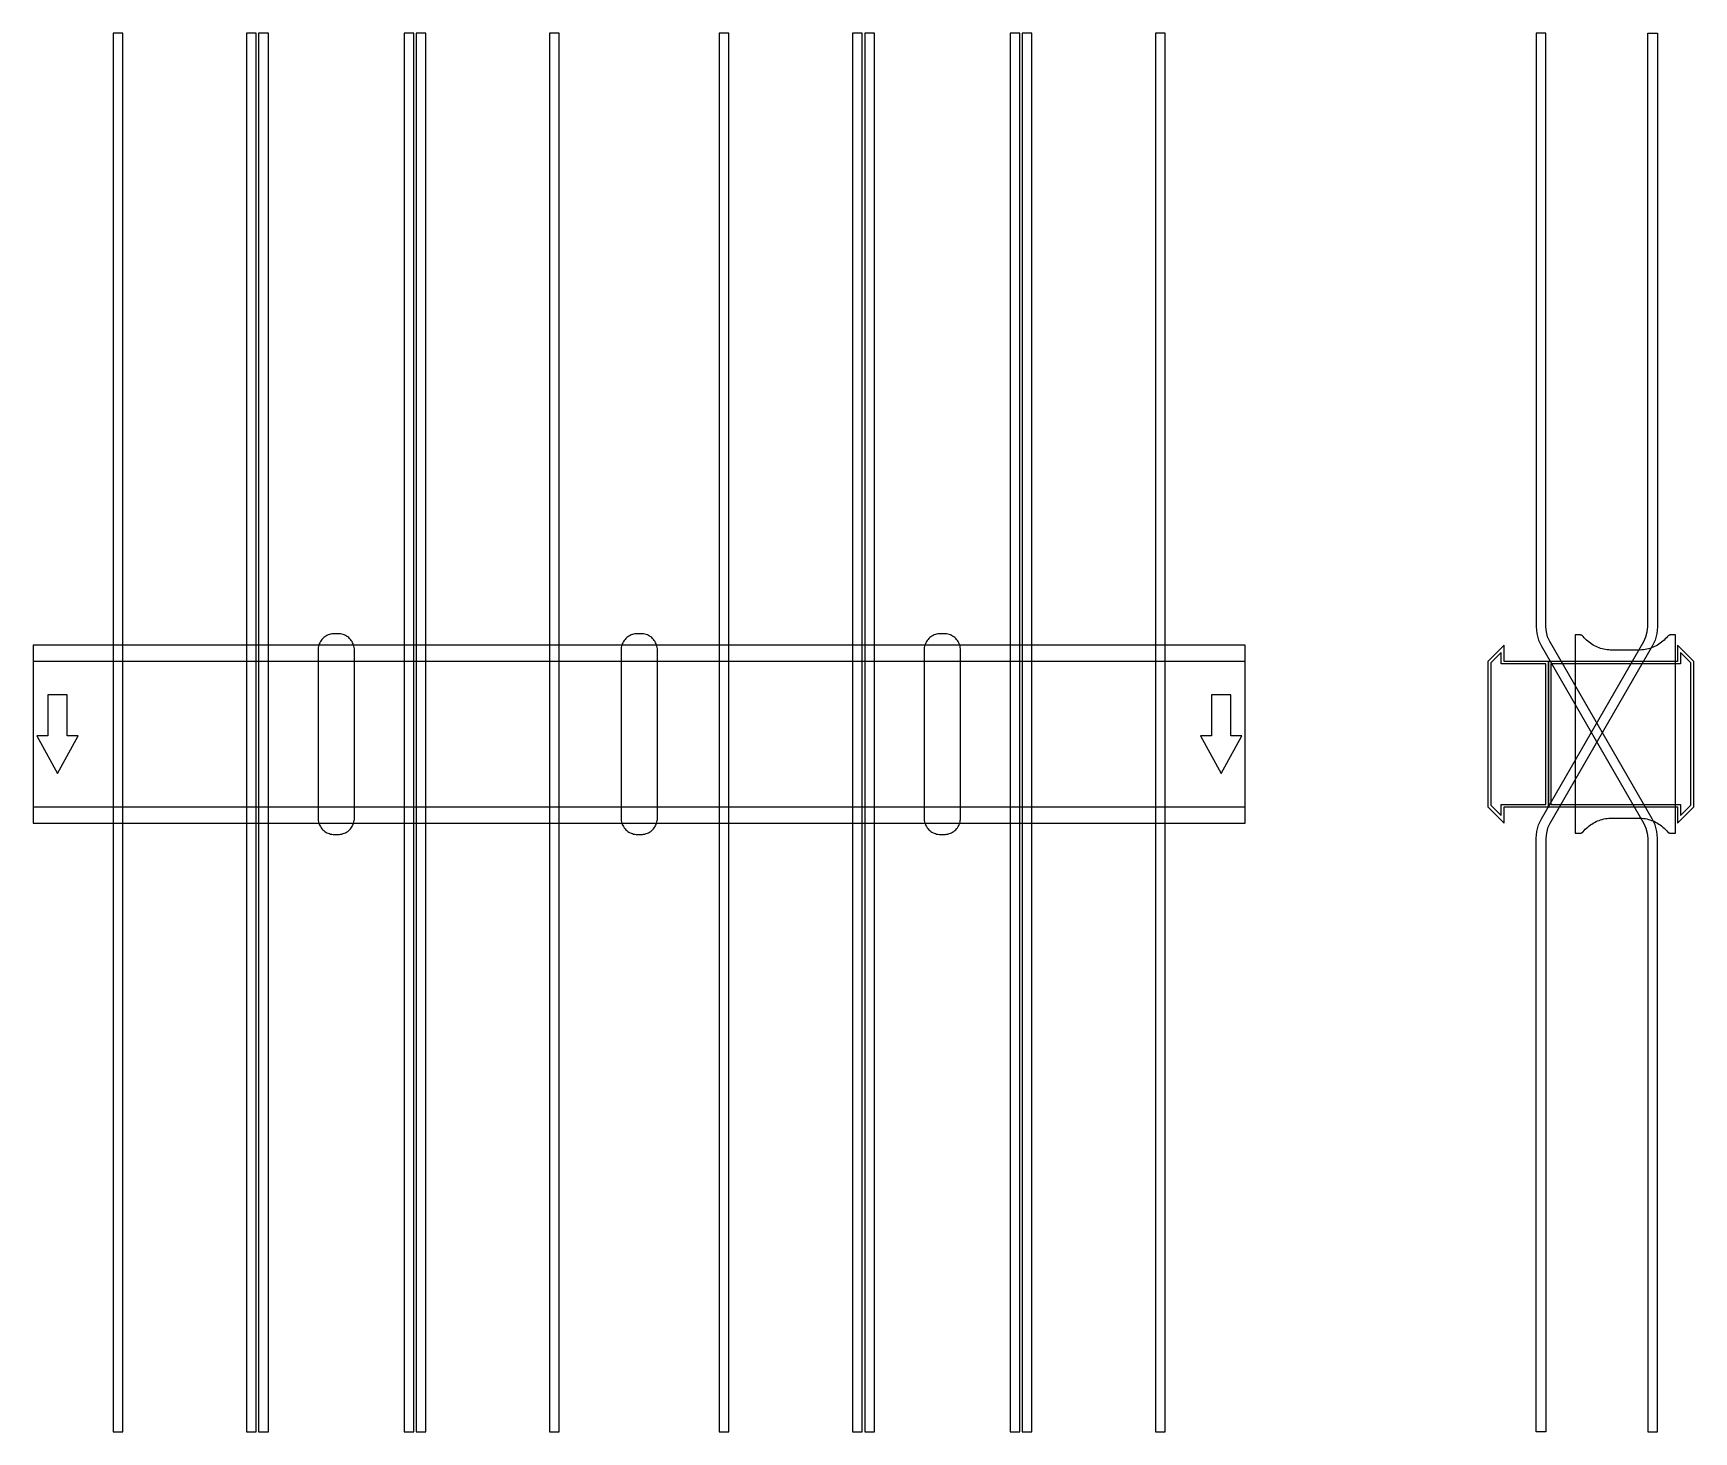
# Model space of a CAD drawing. Extents: x 0 to 1370, y -576 to 578.
import ezdxf

# ---------------------------------------------------------------- set-up
doc = ezdxf.new("R2010")
doc.units = 0
doc.layers.add('Halfen', color=7, linetype='CONTINUOUS')

msp = doc.modelspace()

# ---------------------------------------------------------------- linework, layer by layer
at = {"layer": 'Halfen', "color": 7}
for points in [[(74, -575.609), (74, 578.25), (66, 578.25), (66, -575.609)], [(184, -575.609), (184, 578.25), (176, 578.25), (176, -575.609)], [(194, -575.609), (194, 578.25), (186, 578.25), (186, -575.609)], [(314, -575.609), (314, 578.25), (306, 578.25), (306, -575.609)], [(324, -575.609), (324, 578.25), (316, 578.25), (316, -575.609)], [(434, -575.609), (434, 578.25), (426, 578.25), (426, -575.609)], [(574, -575.609), (574, 578.25), (566, 578.25), (566, -575.609)], [(684, -575.609), (684, 578.25), (676, 578.25), (676, -575.609)], [(694, -575.609), (694, 578.25), (686, 578.25), (686, -575.609)], [(814, -575.609), (814, 578.25), (806, 578.25), (806, -575.609)], [(824, -575.609), (824, 578.25), (816, 578.25), (816, -575.609)], [(934, -575.609), (934, 578.25), (926, 578.25), (926, -575.609)], [(1340, -575.609), (1340, -85.856), (1339.514, -80.3), (1338.07, -74.912), (1335.713, -69.856), (1251.215, 76.497), (1249.447, 80.289), (1248.365, 84.33), (1248, 88.497), (1248, 578.25), (1240, 578.25), (1240, 88.497), (1240.486, 82.941), (1241.93, 77.553), (1244.287, 72.497), (1328.785, -73.856), (1330.553, -77.648), (1331.635, -81.689), (1332, -85.856), (1332, -575.609)], [(1240, -575.609), (1240, -85.856), (1240.486, -80.3), (1241.93, -74.912), (1244.287, -69.856), (1328.785, 76.497), (1330.553, 80.289), (1331.635, 84.33), (1332, 88.497), (1332, 578.25), (1340, 578.25), (1340, 88.497), (1339.514, 82.941), (1338.07, 77.553), (1335.713, 72.497), (1251.215, -73.856), (1249.447, -77.648), (1248.365, -81.689), (1248, -85.856), (1248, -575.609)], [(265, -69.3), (265, -56.8), (265, 69.3), (264.958, 70.359), (264.834, 71.412), (264.627, 72.452), (264.339, 73.472), (263.972, 74.466), (263.529, 75.429), (263.011, 76.354), (262.422, 77.235), (261.765, 78.068), (261.046, 78.846), (260.268, 79.565), (259.435, 80.222), (258.554, 80.811), (257.629, 81.329), (256.666, 81.772), (255.672, 82.139), (254.652, 82.427), (253.612, 82.634), (252.559, 82.758), (251.5, 82.8), (248.5, 82.8), (247.441, 82.758), (246.388, 82.634), (245.348, 82.427), (244.328, 82.139), (243.334, 81.772), (242.371, 81.329), (241.446, 80.811), (240.565, 80.222), (239.732, 79.565), (238.954, 78.846), (238.235, 78.068), (237.578, 77.235), (236.989, 76.354), (236.471, 75.429), (236.028, 74.466), (235.661, 73.472), (235.373, 72.452), (235.166, 71.412), (235.042, 70.359), (235, 69.3), (235, -56.8), (235, -69.3), (235.042, -70.359), (235.166, -71.412), (235.373, -72.452), (235.661, -73.472), (236.028, -74.466), (236.471, -75.429), (236.989, -76.354), (237.578, -77.235), (238.235, -78.068), (238.954, -78.846), (239.732, -79.565), (240.565, -80.222), (241.446, -80.811), (242.371, -81.329), (243.334, -81.772), (244.328, -82.139), (245.348, -82.427), (246.388, -82.634), (247.441, -82.758), (248.5, -82.8), (251.5, -82.8), (252.559, -82.758), (253.612, -82.634), (254.652, -82.427), (255.672, -82.139), (256.666, -81.772), (257.629, -81.329), (258.554, -80.811), (259.435, -80.222), (260.268, -79.565), (261.046, -78.846), (261.765, -78.068), (262.422, -77.235), (263.011, -76.354), (263.529, -75.429), (263.972, -74.466), (264.339, -73.472), (264.627, -72.452), (264.834, -71.412), (264.958, -70.359), (265, -69.3)], [(515, -69.3), (515, -56.8), (515, 69.3), (514.958, 70.359), (514.834, 71.412), (514.627, 72.452), (514.339, 73.472), (513.972, 74.466), (513.529, 75.429), (513.011, 76.354), (512.422, 77.235), (511.765, 78.068), (511.046, 78.846), (510.268, 79.565), (509.435, 80.222), (508.554, 80.811), (507.629, 81.329), (506.666, 81.772), (505.672, 82.139), (504.652, 82.427), (503.612, 82.634), (502.559, 82.758), (501.5, 82.8), (498.5, 82.8), (497.441, 82.758), (496.388, 82.634), (495.348, 82.427), (494.328, 82.139), (493.334, 81.772), (492.371, 81.329), (491.446, 80.811), (490.565, 80.222), (489.732, 79.565), (488.954, 78.846), (488.235, 78.068), (487.578, 77.235), (486.989, 76.354), (486.471, 75.429), (486.028, 74.466), (485.661, 73.472), (485.373, 72.452), (485.166, 71.412), (485.042, 70.359), (485, 69.3), (485, -56.8), (485, -69.3), (485.042, -70.359), (485.166, -71.412), (485.373, -72.452), (485.661, -73.472), (486.028, -74.466), (486.471, -75.429), (486.989, -76.354), (487.578, -77.235), (488.235, -78.068), (488.954, -78.846), (489.732, -79.565), (490.565, -80.222), (491.446, -80.811), (492.371, -81.329), (493.334, -81.772), (494.328, -82.139), (495.348, -82.427), (496.388, -82.634), (497.441, -82.758), (498.5, -82.8), (501.5, -82.8), (502.559, -82.758), (503.612, -82.634), (504.652, -82.427), (505.672, -82.139), (506.666, -81.772), (507.629, -81.329), (508.554, -80.811), (509.435, -80.222), (510.268, -79.565), (511.046, -78.846), (511.765, -78.068), (512.422, -77.235), (513.011, -76.354), (513.529, -75.429), (513.972, -74.466), (514.339, -73.472), (514.627, -72.452), (514.834, -71.412), (514.958, -70.359), (515, -69.3)], [(765, -69.3), (765, -56.8), (765, 69.3), (764.958, 70.359), (764.834, 71.412), (764.627, 72.452), (764.339, 73.472), (763.972, 74.466), (763.529, 75.429), (763.011, 76.354), (762.422, 77.235), (761.765, 78.068), (761.046, 78.846), (760.268, 79.565), (759.435, 80.222), (758.554, 80.811), (757.629, 81.329), (756.666, 81.772), (755.672, 82.139), (754.652, 82.427), (753.612, 82.634), (752.559, 82.758), (751.5, 82.8), (748.5, 82.8), (747.441, 82.758), (746.388, 82.634), (745.348, 82.427), (744.328, 82.139), (743.334, 81.772), (742.371, 81.329), (741.446, 80.811), (740.565, 80.222), (739.732, 79.565), (738.954, 78.846), (738.235, 78.068), (737.578, 77.235), (736.989, 76.354), (736.471, 75.429), (736.028, 74.466), (735.661, 73.472), (735.373, 72.452), (735.166, 71.412), (735.042, 70.359), (735, 69.3), (735, -56.8), (735, -69.3), (735.042, -70.359), (735.166, -71.412), (735.373, -72.452), (735.661, -73.472), (736.028, -74.466), (736.471, -75.429), (736.989, -76.354), (737.578, -77.235), (738.235, -78.068), (738.954, -78.846), (739.732, -79.565), (740.565, -80.222), (741.446, -80.811), (742.371, -81.329), (743.334, -81.772), (744.328, -82.139), (745.348, -82.427), (746.388, -82.634), (747.441, -82.758), (748.5, -82.8), (751.5, -82.8), (752.559, -82.758), (753.612, -82.634), (754.652, -82.427), (755.672, -82.139), (756.666, -81.772), (757.629, -81.329), (758.554, -80.811), (759.435, -80.222), (760.268, -79.565), (761.046, -78.846), (761.765, -78.068), (762.422, -77.235), (763.011, -76.354), (763.529, -75.429), (763.972, -74.466), (764.339, -73.472), (764.627, -72.452), (764.834, -71.412), (764.958, -70.359), (765, -69.3)], [(0, -73.5), (1000, -73.5), (1000, 73.5), (0, 73.5)], [(1250, -60), (1250, 60), (1213.5, 60), (1213.5, 73.5), (1200, 60), (1200, -60), (1213.5, -73.5), (1213.5, -60)], [(1370, -60), (1370, 60), (1356.5, 73.5), (1356.5, 60), (1250, 60), (1250, -60), (1356.5, -60), (1356.5, -73.5)], [(1355, -81.8), (1355, 81.8), (1351, 81.8), (1350.846, 81.797), (1350.691, 81.786), (1350.538, 81.769), (1350.385, 81.746), (1350.234, 81.715), (1350.084, 81.678), (1349.936, 81.634), (1349.789, 81.584), (1349.646, 81.527), (1349.505, 81.464), (1349.366, 81.395), (1349.231, 81.32), (1349.1, 81.239), (1348.972, 81.153), (1348.848, 81.06), (1348.728, 80.963), (1348.613, 80.86), (1348.502, 80.752), (1348.397, 80.639), (1348.296, 80.522), (1347.41, 79.491), (1346.479, 78.5), (1345.505, 77.551), (1344.491, 76.646), (1343.437, 75.787), (1342.347, 74.975), (1341.222, 74.211), (1340.064, 73.499), (1338.876, 72.838), (1337.66, 72.23), (1336.418, 71.676), (1335.153, 71.178), (1333.867, 70.736), (1332.563, 70.351), (1331.243, 70.024), (1329.911, 69.756), (1328.567, 69.547), (1327.216, 69.397), (1325.859, 69.307), (1324.5, 69.277), (1302.5, 69.277), (1301.141, 69.307), (1299.784, 69.397), (1298.433, 69.547), (1297.089, 69.756), (1295.757, 70.024), (1294.437, 70.351), (1293.133, 70.736), (1291.847, 71.178), (1290.582, 71.676), (1289.34, 72.23), (1288.124, 72.838), (1286.936, 73.499), (1285.778, 74.211), (1284.653, 74.975), (1283.563, 75.787), (1282.509, 76.646), (1281.495, 77.551), (1280.521, 78.5), (1279.59, 79.491), (1278.704, 80.522), (1278.603, 80.639), (1278.498, 80.752), (1278.387, 80.86), (1278.272, 80.963), (1278.152, 81.06), (1278.028, 81.153), (1277.9, 81.239), (1277.769, 81.32), (1277.634, 81.395), (1277.495, 81.464), (1277.354, 81.527), (1277.211, 81.584), (1277.064, 81.634), (1276.916, 81.678), (1276.766, 81.715), (1276.615, 81.746), (1276.462, 81.769), (1276.309, 81.786), (1276.154, 81.797), (1276, 81.8), (1272, 81.8), (1272, -81.8), (1276, -81.8), (1276.154, -81.797), (1276.309, -81.786), (1276.462, -81.769), (1276.615, -81.746), (1276.766, -81.715), (1276.916, -81.678), (1277.064, -81.634), (1277.211, -81.584), (1277.354, -81.527), (1277.495, -81.464), (1277.634, -81.395), (1277.769, -81.32), (1277.9, -81.239), (1278.028, -81.153), (1278.152, -81.06), (1278.272, -80.963), (1278.387, -80.86), (1278.498, -80.752), (1278.603, -80.639), (1278.704, -80.522), (1279.59, -79.491), (1280.521, -78.5), (1281.495, -77.551), (1282.509, -76.646), (1283.563, -75.787), (1284.653, -74.975), (1285.778, -74.211), (1286.936, -73.499), (1288.124, -72.838), (1289.34, -72.23), (1290.582, -71.676), (1291.847, -71.178), (1293.133, -70.736), (1294.437, -70.351), (1295.757, -70.024), (1297.089, -69.756), (1298.433, -69.547), (1299.784, -69.397), (1301.141, -69.307), (1302.5, -69.277), (1324.5, -69.277), (1325.859, -69.307), (1327.216, -69.397), (1328.567, -69.547), (1329.911, -69.756), (1331.243, -70.024), (1332.563, -70.351), (1333.867, -70.736), (1335.153, -71.178), (1336.418, -71.676), (1337.66, -72.23), (1338.876, -72.838), (1340.064, -73.499), (1341.222, -74.211), (1342.347, -74.975), (1343.437, -75.787), (1344.491, -76.646), (1345.505, -77.551), (1346.479, -78.5), (1347.41, -79.491), (1348.296, -80.522), (1348.397, -80.639), (1348.502, -80.752), (1348.613, -80.86), (1348.728, -80.963), (1348.848, -81.06), (1348.972, -81.153), (1349.1, -81.239), (1349.231, -81.32), (1349.366, -81.395), (1349.505, -81.464), (1349.646, -81.527), (1349.789, -81.584), (1349.936, -81.634), (1350.084, -81.678), (1350.234, -81.715), (1350.385, -81.746), (1350.538, -81.769), (1350.691, -81.786), (1350.846, -81.797), (1351, -81.8)], [(0, -60), (1000, -60), (1000, 60), (0, 60)], [(1248, -58), (1248, 58), (1211, 58), (1211, 67.25), (1202.5, 58.75), (1202.5, -58.75), (1211, -67.25), (1211, -58)], [(1367.5, -58.75), (1367.5, 58.75), (1359, 67.25), (1359, 58), (1252, 58), (1252, -58), (1359, -58), (1359, -67.25)], [(20, -32.5), (37, -1.5), (28, -1.5), (28, 32.5), (12, 32.5), (12, -1.5), (3, -1.5)], [(980, -32.5), (997, -1.5), (988, -1.5), (988, 32.5), (972, 32.5), (972, -1.5), (963, -1.5)]]:
    msp.add_lwpolyline(points, close=True, dxfattribs=at)

doc.saveas('drawing.dxf')
